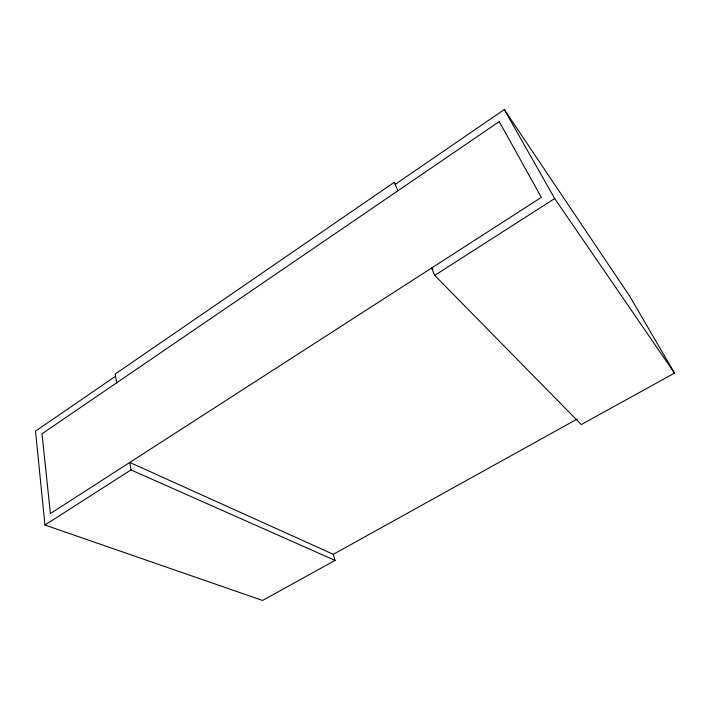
<?xml version="1.0" encoding="UTF-8"?>
<svg xmlns="http://www.w3.org/2000/svg" width="710" height="710" viewBox="0 0 710 710"><rect width="100%" height="100%" fill="white"/><g stroke="black" fill="none" stroke-linecap="round" stroke-linejoin="round"><path stroke-width="1.06" d="M395.736 183.943L394.245 182.301L115.215 374.019L116.662 382.814M115.579 376.211L35.5 431.139L44.961 525.027L262.549 600.447L335.067 560.43L333.309 554.324L129.77 462.441L130.995 469.922L335.067 560.43M395.159 184.405L504.278 109.553L629.788 296.301L674.5 373.123L581.268 424.571L434.724 275.391L431.538 268.069L433.082 269.649M44.961 525.027L130.995 469.922M434.724 275.391L554.688 198.551L504.278 109.553M333.309 554.324L577.283 418.998M554.688 198.551L674.5 373.123M394.245 182.301L397.928 190.768M499.228 121.605L42.005 433.783L50.401 513.561L541.313 197.362L499.228 121.605"/></g></svg>
